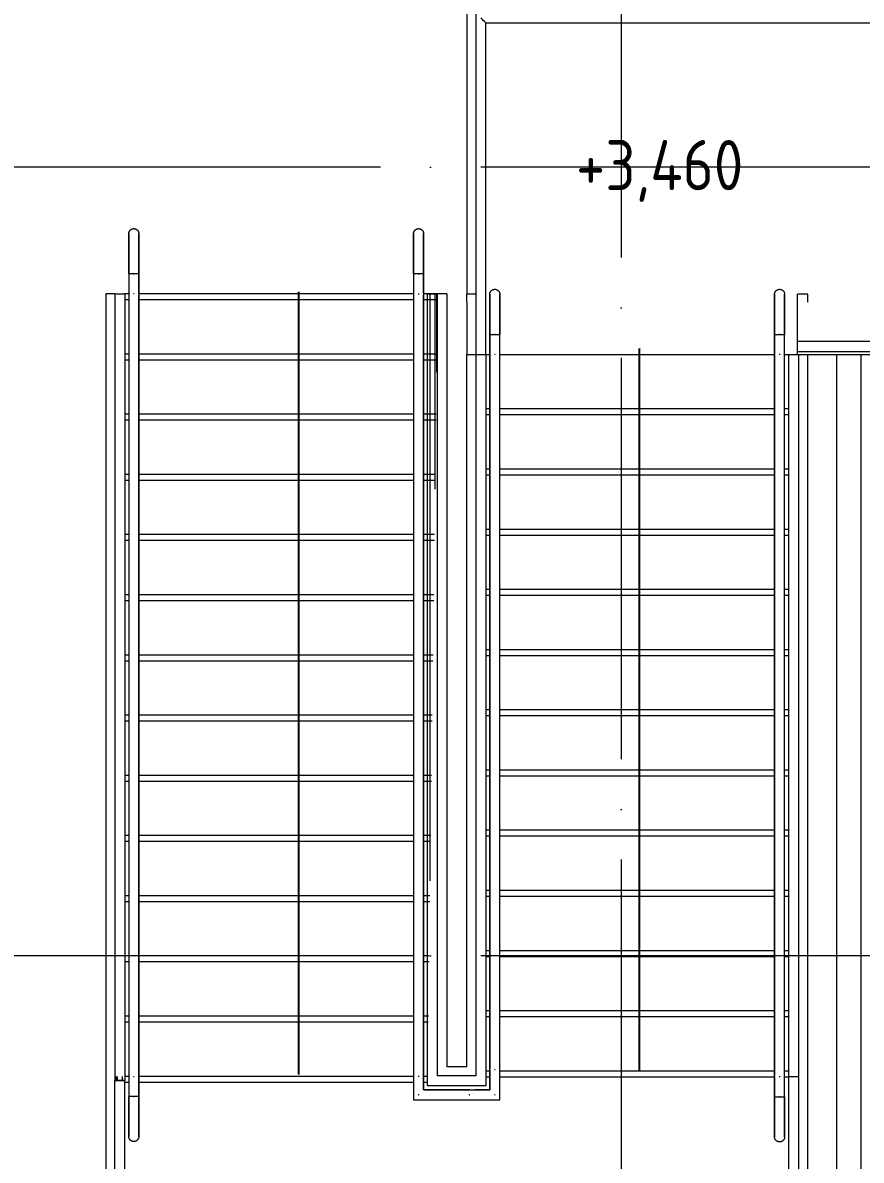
# Model space of a CAD drawing. Header units: millimetres. Extents: x -259793 to 503324, y -44556 to 93494.
# Drawn here: x 434121 to 438302, y 2461 to 8131 of the extents above; entities that cross this region are included whole.
import ezdxf

# ---------------------------------------------------------------- set-up
doc = ezdxf.new("R2010")
doc.units = ezdxf.units.MM
doc.linetypes.add('ADSK_Линия сетки', pattern=[25, 20, -2.5, 0, -2.5])
for name, color, linetype, lineweight in [('RC-Линии_связи-Адресные', 5, 'Continuous', 30), ('Крыша', 7, 'Continuous', 9), ('Лестницы', 252, 'Continuous', 9), ('Ограждение', 252, 'Continuous', 9), ('Оси', 252, 'Continuous', 9), ('Отметки', 7, 'Continuous', 9), ('Перекрытие', 252, 'Continuous', 18)]:
    doc.layers.add(name, color=color, linetype=linetype, lineweight=lineweight)
doc.layers.add('Узлы', color=7, linetype='Continuous')
doc.styles.add('GOST Common_2', font='', dxfattribs={"width": 0.9, "height": 250})
doc.styles.get('GOST Common_2').set_extended_font_data('GOST type B')

# ---------------------------------------------------------------- blocks, each defined once
blk = doc.blocks.new('Кровля Жив')
at = {"layer": 'Крыша', "color": 251, "true_color": 0x636466}
for p, q in [((-36515.2, 23104.9), (-36515.2, 16513.6)), ((-36513.2, 16513.3), (-36513.2, 23104.9)), ((-36392.2, 16276.4), (-36392.2, 23104.9))]:
    blk.add_line(p, q, dxfattribs=at)
at = {"layer": 'Лестницы', "color": 251, "true_color": 0x636466}
for p, q in [((-40113.4, 23407.2), (-40158.4, 23407.2)), ((-40158.4, 23407.2), (-40158.4, 19189.9)), ((-40043.4, 23407.2), (-40063.4, 23407.2)), ((-40043.4, 23377.2), (-40063.4, 23377.2)), ((-38623.4, 23407.2), (-39993.4, 23407.2)), ((-38623.4, 23377.2), (-39993.4, 23377.2)), ((-38508.4, 23407.2), (-38573.4, 23407.2)), ((-38508.4, 23377.2), (-38573.4, 23377.2)), ((-38458.4, 23407.2), (-38508.4, 23407.2)), ((-38508.4, 23407.2), (-38508.4, 23107.2)), ((-38458.4, 23407.2), (-38458.4, 19555.1)), ((-38313.2, 23405.1), (-38358.4, 23405.1)), ((-38358.4, 23365.3), (-38358.4, 23405.1)), ((-36658.4, 23405.1), (-36708.4, 23405.1)), ((-36708.4, 23169.3), (-36708.4, 23405.1)), ((-36658.4, 23365.3), (-36658.4, 23405.1)), ((-40043.4, 23107.2), (-40063.4, 23107.2)), ((-40043.4, 23077.2), (-40063.4, 23077.2)), ((-38623.4, 23107.2), (-39993.4, 23107.2)), ((-38623.4, 23077.2), (-39993.4, 23077.2)), ((-38508.4, 23107.2), (-38573.4, 23107.2)), ((-38508.4, 23077.2), (-38573.4, 23077.2)), ((-38508.4, 23107.2), (-38508.4, 23017.2)), ((-38358.4, 19555.1), (-38358.4, 23104.9)), ((-36708.4, 23105.1), (-36708.4, 23119.3)), ((-36658.4, 19522.5), (-36658.4, 23104.9)), ((-40043.4, 22807.2), (-40063.4, 22807.2)), ((-38623.4, 22807.2), (-39993.4, 22807.2)), ((-38511.1, 22807.2), (-38573.4, 22807.2)), ((-38263.4, 22835.1), (-38243.4, 22835.1)), ((-38263.4, 22805.1), (-38243.4, 22805.1)), ((-38193.4, 22835.1), (-36823.4, 22835.1)), ((-38193.4, 22805.1), (-36823.4, 22805.1)), ((-36773.4, 22835.1), (-36753.4, 22835.1)), ((-36773.4, 22805.1), (-36753.4, 22805.1)), ((-40043.4, 22777.2), (-40063.4, 22777.2)), ((-38623.4, 22777.2), (-39993.4, 22777.2)), ((-38511.5, 22777.2), (-38573.4, 22777.2)), ((-38263.4, 22535.1), (-38243.4, 22535.1)), ((-38193.4, 22535.1), (-36823.4, 22535.1)), ((-36773.4, 22535.1), (-36753.4, 22535.1)), ((-40043.4, 22507.2), (-40063.4, 22507.2)), ((-40043.4, 22477.2), (-40063.4, 22477.2)), ((-38623.4, 22507.2), (-39993.4, 22507.2)), ((-38623.4, 22477.2), (-39993.4, 22477.2)), ((-38514.9, 22507.2), (-38573.4, 22507.2)), ((-38515.3, 22477.2), (-38573.4, 22477.2)), ((-38263.4, 22505.1), (-38243.4, 22505.1)), ((-38193.4, 22505.1), (-36823.4, 22505.1)), ((-36773.4, 22505.1), (-36753.4, 22505.1)), ((-38263.4, 22235.1), (-38243.4, 22235.1)), ((-38193.4, 22235.1), (-36823.4, 22235.1)), ((-36773.4, 22235.1), (-36753.4, 22235.1)), ((-40043.4, 22207.2), (-40063.4, 22207.2)), ((-40043.4, 22177.2), (-40063.4, 22177.2)), ((-38623.4, 22207.2), (-39993.4, 22207.2)), ((-38623.4, 22177.2), (-39993.4, 22177.2)), ((-38518.8, 22207.2), (-38573.4, 22207.2)), ((-38519.2, 22177.2), (-38573.4, 22177.2)), ((-38263.4, 22205.1), (-38243.4, 22205.1)), ((-38193.4, 22205.1), (-36823.4, 22205.1)), ((-36773.4, 22205.1), (-36753.4, 22205.1)), ((-40043.4, 21907.2), (-40063.4, 21907.2)), ((-38623.4, 21907.2), (-39993.4, 21907.2)), ((-38522.4, 21907.2), (-38573.4, 21907.2)), ((-38263.4, 21935.1), (-38243.4, 21935.1)), ((-38263.4, 21905.1), (-38243.4, 21905.1)), ((-38193.4, 21935.1), (-36823.4, 21935.1)), ((-38193.4, 21905.1), (-36823.4, 21905.1)), ((-36773.4, 21935.1), (-36753.4, 21935.1)), ((-36773.4, 21905.1), (-36753.4, 21905.1)), ((-40043.4, 21877.2), (-40063.4, 21877.2)), ((-38623.4, 21877.2), (-39993.4, 21877.2)), ((-38523, 21877.2), (-38573.4, 21877.2)), ((-40043.4, 21607.2), (-40063.4, 21607.2)), ((-38623.4, 21607.2), (-39993.4, 21607.2)), ((-38526.5, 21607.2), (-38573.4, 21607.2)), ((-38263.4, 21635.1), (-38243.4, 21635.1)), ((-38263.4, 21605.1), (-38243.4, 21605.1)), ((-38193.4, 21635.1), (-36823.4, 21635.1)), ((-38193.4, 21605.1), (-36823.4, 21605.1)), ((-36773.4, 21635.1), (-36753.4, 21635.1)), ((-36773.4, 21605.1), (-36753.4, 21605.1)), ((-40043.4, 21577.2), (-40063.4, 21577.2)), ((-38623.4, 21577.2), (-39993.4, 21577.2)), ((-38526.9, 21577.2), (-38573.4, 21577.2)), ((-38263.4, 21335.1), (-38243.4, 21335.1)), ((-38193.4, 21335.1), (-36823.4, 21335.1)), ((-36773.4, 21335.1), (-36753.4, 21335.1)), ((-40043.4, 21307.2), (-40063.4, 21307.2)), ((-40043.4, 21277.2), (-40063.4, 21277.2)), ((-38623.4, 21307.2), (-39993.4, 21307.2)), ((-38623.4, 21277.2), (-39993.4, 21277.2)), ((-38530.3, 21307.2), (-38573.4, 21307.2)), ((-38530.7, 21277.2), (-38573.4, 21277.2)), ((-38263.4, 21305.1), (-38243.4, 21305.1)), ((-38193.4, 21305.1), (-36823.4, 21305.1)), ((-36773.4, 21305.1), (-36753.4, 21305.1)), ((-38263.4, 21035.1), (-38243.4, 21035.1)), ((-38193.4, 21035.1), (-36823.4, 21035.1)), ((-36773.4, 21035.1), (-36753.4, 21035.1)), ((-40043.4, 21007.2), (-40063.4, 21007.2)), ((-40043.4, 20977.2), (-40063.4, 20977.2)), ((-38623.4, 21007.2), (-39993.4, 21007.2)), ((-38623.4, 20977.2), (-39993.4, 20977.2)), ((-38534.2, 21007.2), (-38573.4, 21007.2)), ((-38534.5, 20977.2), (-38573.4, 20977.2)), ((-38263.4, 21005.1), (-38243.4, 21005.1)), ((-38193.4, 21005.1), (-36823.4, 21005.1)), ((-36773.4, 21005.1), (-36753.4, 21005.1)), ((-40043.4, 20707.2), (-40063.4, 20707.2)), ((-38623.4, 20707.2), (-39993.4, 20707.2)), ((-38537.8, 20707.2), (-38573.4, 20707.2)), ((-38263.4, 20735.1), (-38243.4, 20735.1)), ((-38263.4, 20705.1), (-38243.4, 20705.1)), ((-38193.4, 20735.1), (-36823.4, 20735.1)), ((-38193.4, 20705.1), (-36823.4, 20705.1)), ((-36773.4, 20735.1), (-36753.4, 20735.1)), ((-36773.4, 20705.1), (-36753.4, 20705.1)), ((-40043.4, 20677.2), (-40063.4, 20677.2)), ((-38623.4, 20677.2), (-39993.4, 20677.2)), ((-38538.3, 20677.2), (-38573.4, 20677.2)), ((-38263.4, 20435.1), (-38243.4, 20435.1)), ((-38193.4, 20435.1), (-36823.4, 20435.1)), ((-36773.4, 20435.1), (-36753.4, 20435.1)), ((-40043.4, 20407.2), (-40063.4, 20407.2)), ((-40043.4, 20377.2), (-40063.4, 20377.2)), ((-38623.4, 20407.2), (-39993.4, 20407.2)), ((-38623.4, 20377.2), (-39993.4, 20377.2)), ((-38541.7, 20407.2), (-38573.4, 20407.2)), ((-38542, 20377.2), (-38573.4, 20377.2)), ((-38263.4, 20405.1), (-38243.4, 20405.1)), ((-38193.4, 20405.1), (-36823.4, 20405.1)), ((-36773.4, 20405.1), (-36753.4, 20405.1)), ((-38263.4, 20135.1), (-38243.4, 20135.1)), ((-38193.4, 20135.1), (-36823.4, 20135.1)), ((-36773.4, 20135.1), (-36753.4, 20135.1)), ((-40043.4, 20107.2), (-40063.4, 20107.2)), ((-40043.4, 20077.2), (-40063.4, 20077.2)), ((-38623.4, 20107.2), (-39993.4, 20107.2)), ((-38623.4, 20077.2), (-39993.4, 20077.2)), ((-38545.7, 20107.2), (-38573.4, 20107.2)), ((-38546.1, 20077.2), (-38573.4, 20077.2)), ((-38263.4, 20105.1), (-38243.4, 20105.1)), ((-38193.4, 20105.1), (-36823.4, 20105.1)), ((-36773.4, 20105.1), (-36753.4, 20105.1)), ((-40043.4, 19807.2), (-40063.4, 19807.2)), ((-38623.4, 19807.2), (-39993.4, 19807.2)), ((-38549.5, 19807.2), (-38573.4, 19807.2)), ((-38263.4, 19835.1), (-38243.4, 19835.1)), ((-38263.4, 19805.1), (-38243.4, 19805.1)), ((-38193.4, 19835.1), (-36823.4, 19835.1)), ((-38193.4, 19805.1), (-36823.4, 19805.1)), ((-36773.4, 19835.1), (-36753.4, 19835.1)), ((-36773.4, 19805.1), (-36753.4, 19805.1)), ((-40043.4, 19777.2), (-40063.4, 19777.2)), ((-38623.4, 19777.2), (-39993.4, 19777.2)), ((-38549.9, 19777.2), (-38573.4, 19777.2)), ((-40108.4, 19507.2), (-40108.4, 19487.2)), ((-40043.4, 19507.2), (-40063.4, 19507.2)), ((-38623.4, 19507.2), (-39993.4, 19507.2)), ((-38552.4, 19507.2), (-38573.4, 19507.2)), ((-38358.4, 19555.1), (-38458.4, 19555.1)), ((-38263.4, 19535.1), (-38243.4, 19535.1)), ((-38263.4, 19505.1), (-38243.4, 19505.1)), ((-38193.4, 19535.1), (-36823.4, 19535.1)), ((-38193.4, 19505.1), (-36823.4, 19505.1)), ((-36773.4, 19535.1), (-36753.4, 19535.1)), ((-36773.4, 19505.1), (-36753.4, 19505.1)), ((-36658.4, 17915.1), (-36658.4, 19522.5)), ((-40043.4, 19477.2), (-40063.4, 19477.2)), ((-38623.4, 19477.2), (-39993.4, 19477.2)), ((-38553, 19477.2), (-38573.4, 19477.2)), ((-40158.4, 19189.9), (-40158.4, 17915.1))]:
    blk.add_line(p, q, dxfattribs=at)
at = {"layer": 'Ограждение', "color": 251, "true_color": 0x636466}
for p, q in [((-38313.4, 24808.4), (-38313.4, 23105.1)), ((-38263.4, 23105.1), (-38263.4, 24758.4)), ((-38262.9, 24757.9), (-35987.7, 24757.9)), ((-40043.4, 23507.2), (-40043.4, 23406.6)), ((-39993.4, 23507.2), (-40043.4, 23507.2)), ((-40043.4, 23507.2), (-40043.4, 23407.2)), ((-40016.1, 23507.2), (-40020.7, 23507.2)), ((-40020.7, 23507.2), (-40018.4, 23507.2)), ((-40018.4, 23507.2), (-40016.1, 23507.2)), ((-39993.4, 23406.6), (-39993.4, 23507.2)), ((-39993.4, 23507.2), (-39993.4, 23407.2)), ((-38623.4, 23507.2), (-38623.4, 23406.6)), ((-38573.4, 23507.2), (-38623.4, 23507.2)), ((-38623.4, 23507.2), (-38623.4, 23407.2)), ((-38596.1, 23507.2), (-38600.7, 23507.2)), ((-38600.7, 23507.2), (-38598.4, 23507.2)), ((-38598.4, 23507.2), (-38596.1, 23507.2)), ((-38573.4, 23406.6), (-38573.4, 23507.2)), ((-38573.4, 23507.2), (-38573.4, 23407.2)), ((-40113.4, 23407.2), (-40063.4, 23407.2)), ((-40113.4, 23407.2), (-40113.4, 19507.2)), ((-40063.4, 23407.2), (-40063.4, 19507.2)), ((-40043.4, 23407.2), (-40043.4, 19507.2)), ((-40043.4, 23401.1), (-40043.4, 19501.1)), ((-39993.4, 23407.2), (-39993.4, 19507.2)), ((-39993.4, 19501.1), (-39993.4, 23401.1)), ((-38623.4, 23407.2), (-38623.4, 19507.2)), ((-38623.4, 23401.1), (-38623.4, 19501.1)), ((-38573.4, 23407.2), (-38573.4, 19507.2)), ((-38573.4, 19501.1), (-38573.4, 23401.1)), ((-38553.4, 23407.2), (-38503.4, 23407.2)), ((-38553.4, 19507.2), (-38553.4, 23407.2)), ((-38540.9, 23407.2), (-38515.9, 23407.2)), ((-38540.9, 20481.4), (-38540.9, 23407.2)), ((-38515.9, 22433.1), (-38515.9, 23407.2)), ((-38503.4, 19510.1), (-38503.4, 23407.2)), ((-38243.4, 23205.1), (-38243.4, 23111.3)), ((-38243.4, 23205.1), (-38193.4, 23205.1)), ((-38243.4, 23105.1), (-38243.4, 23205.1)), ((-38216.1, 23205.1), (-38220.7, 23205.1)), ((-38220.7, 23205.1), (-38218.4, 23205.1)), ((-38218.4, 23205.1), (-38216.1, 23205.1)), ((-38193.4, 23111.3), (-38193.4, 23205.1)), ((-38193.4, 23105.1), (-38193.4, 23205.1)), ((-36823.4, 23204.9), (-36823.4, 23111)), ((-36823.4, 23204.9), (-36773.4, 23204.9)), ((-36823.4, 23104.9), (-36823.4, 23204.9)), ((-36796.1, 23204.9), (-36800.7, 23204.9)), ((-36800.7, 23204.9), (-36798.4, 23204.9)), ((-36798.4, 23204.9), (-36796.1, 23204.9)), ((-36773.4, 23111), (-36773.4, 23204.9)), ((-36773.4, 23104.9), (-36773.4, 23204.9)), ((-35995.6, 23169.3), (-36708.4, 23169.3)), ((-38313.4, 23105.1), (-38263.4, 23105.1)), ((-38313.4, 23105.1), (-38313.4, 19510.1)), ((-38263.4, 23105.1), (-38263.4, 19460.1)), ((-38243.4, 23111.3), (-38243.4, 19546.7)), ((-38243.4, 19540.5), (-38243.4, 23105.1)), ((-38193.4, 19546.7), (-38193.4, 23111.3)), ((-38193.4, 19540.5), (-38193.4, 23105.1)), ((-36823.4, 23111), (-36823.4, 19511.3)), ((-36823.4, 19505.1), (-36823.4, 23104.9)), ((-36773.4, 19511.3), (-36773.4, 23111)), ((-36773.4, 19505.1), (-36773.4, 23104.9)), ((-36753.4, 23104.9), (-36703.4, 23104.9)), ((-36753.4, 23104.9), (-36753.4, 19505.1)), ((-36708.4, 23119.3), (-36045.5, 23119.3)), ((-36703.4, 23104.9), (-36703.4, 19505.1)), ((-40113.4, 19507.2), (-40113.4, 19487.2)), ((-40100.9, 19507.2), (-40100.9, 19487.2)), ((-40075.9, 19507.2), (-40075.9, 19487.2)), ((-40063.4, 19507.2), (-40063.4, 19487.2)), ((-40043.4, 19507.2), (-40043.4, 19407.2)), ((-39993.4, 19507.2), (-39993.4, 19407.2)), ((-38623.4, 19507.2), (-38623.4, 19390.1)), ((-38573.4, 19507.2), (-38573.4, 19440.1)), ((-38553.4, 19460.1), (-38553.4, 19507.2)), ((-38313.4, 19510.1), (-38503.4, 19510.1)), ((-38243.4, 19541.1), (-38243.4, 19440.1)), ((-38243.4, 19440.1), (-38243.4, 19540.5)), ((-38193.4, 19390.1), (-38193.4, 19541.1)), ((-38193.4, 19390.1), (-38193.4, 19540.5)), ((-36823.4, 19505.7), (-36823.4, 19405.1)), ((-36823.4, 19405.1), (-36823.4, 19505.1)), ((-36773.4, 19405.1), (-36773.4, 19505.7)), ((-36773.4, 19405.1), (-36773.4, 19505.1)), ((-36753.4, 19505.1), (-36753.4, 18010.1)), ((-36703.4, 19505.1), (-36753.4, 19505.1)), ((-36703.4, 19505.1), (-36703.4, 17960.1)), ((-40113.4, 19487.2), (-40063.4, 19487.2)), ((-40113.4, 17960.1), (-40113.4, 19487.2)), ((-40063.4, 19487.2), (-40113.4, 19487.2)), ((-40063.4, 18010.1), (-40063.4, 19487.2)), ((-40043.4, 19501.1), (-40043.4, 19407.2)), ((-39993.4, 19407.2), (-39993.4, 19501.1)), ((-38623.4, 19501.1), (-38623.4, 19390.1)), ((-38573.4, 19440.1), (-38573.4, 19501.1)), ((-38263.4, 19460.1), (-38553.4, 19460.1)), ((-39993.4, 19407.2), (-40043.4, 19407.2)), ((-40020.7, 19407.2), (-40016.1, 19407.2)), ((-40018.4, 19407.2), (-40020.7, 19407.2)), ((-40016.1, 19407.2), (-40018.4, 19407.2)), ((-38623.4, 19390.1), (-38343.8, 19390.1)), ((-38623.4, 19390.1), (-38343.8, 19390.1)), ((-38343.8, 19440.1), (-38573.4, 19440.1)), ((-38573.4, 19440.1), (-38343.8, 19440.1)), ((-38343.8, 19440.1), (-38243.4, 19440.1)), ((-38343.8, 19390.1), (-38193.4, 19390.1)), ((-38243.4, 19440.1), (-38318.8, 19440.1)), ((-38318.8, 19390.1), (-38193.4, 19390.1)), ((-36823.4, 19405.1), (-36773.4, 19405.1)), ((-36800.7, 19405.1), (-36796.1, 19405.1)), ((-36798.4, 19405.1), (-36800.7, 19405.1)), ((-36796.1, 19405.1), (-36798.4, 19405.1))]:
    blk.add_line(p, q, dxfattribs=at)
at = {"layer": 'Ограждение', "color": 251, "true_color": 0x636466, "flags": 128}
for points in [[(-38262.9, 24757.9), (-38263.9, 24758.7), (-38266.5, 24761.2), (-38270.6, 24765.2), (-38275.8, 24770.4), (-38281.9, 24776.4), (-38288.4, 24782.9)], [(-40043.4, 23707.2), (-40043.4, 23708.2), (-40043.3, 23709.2), (-40043.2, 23710.2), (-40043.1, 23711.2), (-40042.9, 23712.2), (-40042.7, 23713.2), (-40042.4, 23714.1), (-40042.1, 23715.1), (-40041.8, 23716), (-40041.4, 23717), (-40041, 23717.9), (-40040.6, 23718.8), (-40040.1, 23719.6), (-40039.6, 23720.5), (-40039, 23721.3), (-40038.4, 23722.1), (-40037.8, 23722.9), (-40037.2, 23723.7), (-40036.5, 23724.4), (-40035.8, 23725.2), (-40035.1, 23725.8), (-40034.3, 23726.5), (-40033.5, 23727.1), (-40032.7, 23727.7), (-40031.9, 23728.3), (-40031, 23728.8), (-40030.2, 23729.3), (-40029.3, 23729.7), (-40028.4, 23730.1), (-40027.5, 23730.5), (-40026.5, 23730.9), (-40025.6, 23731.2), (-40024.6, 23731.4), (-40023.6, 23731.7), (-40022.6, 23731.9), (-40021.7, 23732), (-40020.7, 23732.1), (-40019.7, 23732.2), (-40018.7, 23732.2), (-40018.4, 23732.2)], [(-40043.4, 23507.2), (-40043.4, 23515.2), (-40043.4, 23523.2), (-40043.4, 23531.2), (-40043.4, 23539.1), (-40043.4, 23547), (-40043.4, 23554.8), (-40043.4, 23562.5), (-40043.4, 23570.1), (-40043.4, 23577.7), (-40043.4, 23585.1), (-40043.4, 23592.4), (-40043.4, 23599.6), (-40043.4, 23606.6), (-40043.4, 23613.5), (-40043.4, 23620.1), (-40043.4, 23626.7), (-40043.4, 23633), (-40043.4, 23639.1), (-40043.4, 23645), (-40043.4, 23650.7), (-40043.4, 23656.1), (-40043.4, 23661.4), (-40043.4, 23666.3), (-40043.4, 23671.1), (-40043.4, 23675.5), (-40043.4, 23679.7), (-40043.4, 23683.6), (-40043.4, 23687.2), (-40043.4, 23690.6), (-40043.4, 23693.6), (-40043.4, 23696.4), (-40043.4, 23698.8), (-40043.4, 23701), (-40043.4, 23702.8), (-40043.4, 23704.3), (-40043.4, 23705.5), (-40043.4, 23706.4), (-40043.4, 23707), (-40043.4, 23707.2), (-40043.4, 23707.2)], [(-40043.4, 23707.2), (-40043.4, 23707.1), (-40043.4, 23706.6), (-40043.4, 23705.8), (-40043.4, 23704.7), (-40043.4, 23703.2), (-40043.4, 23701.5), (-40043.4, 23699.4), (-40043.4, 23697.1), (-40043.4, 23694.4), (-40043.4, 23691.4), (-40043.4, 23688.2), (-40043.4, 23684.6), (-40043.4, 23680.8), (-40043.4, 23676.7), (-40043.4, 23672.3), (-40043.4, 23667.6), (-40043.4, 23662.7), (-40043.4, 23657.6), (-40043.4, 23652.2), (-40043.4, 23646.6), (-40043.4, 23640.7), (-40043.4, 23634.6), (-40043.4, 23628.4), (-40043.4, 23621.9), (-40043.4, 23615.3), (-40043.4, 23608.5), (-40043.4, 23601.5), (-40043.4, 23594.4), (-40043.4, 23587.1), (-40043.4, 23579.7), (-40043.4, 23572.2), (-40043.4, 23564.6), (-40043.4, 23556.9), (-40043.4, 23549.1), (-40043.4, 23541.2), (-40043.4, 23533.3), (-40043.4, 23525.4), (-40043.4, 23517.4), (-40043.4, 23509.4), (-40043.4, 23507.2)], [(-40018.4, 23732.2), (-40017.4, 23732.2), (-40016.4, 23732.1), (-40015.4, 23732), (-40014.4, 23731.9), (-40013.4, 23731.7), (-40012.5, 23731.5), (-40011.5, 23731.2), (-40010.5, 23730.9), (-40009.6, 23730.6), (-40008.7, 23730.2), (-40007.7, 23729.8), (-40006.8, 23729.4), (-40006, 23728.9), (-40005.1, 23728.4), (-40004.3, 23727.9), (-40003.5, 23727.3), (-40002.7, 23726.7), (-40001.9, 23726), (-40001.2, 23725.3), (-40000.5, 23724.6), (-39999.8, 23723.9), (-39999.1, 23723.1), (-39998.5, 23722.4), (-39997.9, 23721.6), (-39997.4, 23720.7), (-39996.8, 23719.9), (-39996.3, 23719), (-39995.9, 23718.1), (-39995.5, 23717.2), (-39995.1, 23716.3), (-39994.7, 23715.3), (-39994.4, 23714.4), (-39994.2, 23713.4), (-39993.9, 23712.4), (-39993.8, 23711.5), (-39993.6, 23710.5), (-39993.5, 23709.5), (-39993.4, 23708.5), (-39993.4, 23707.5), (-39993.4, 23707.2)], [(-39993.4, 23507.2), (-39993.4, 23515.2), (-39993.4, 23523.2), (-39993.4, 23531.2), (-39993.4, 23539.1), (-39993.4, 23547), (-39993.4, 23554.8), (-39993.4, 23562.5), (-39993.4, 23570.1), (-39993.4, 23577.7), (-39993.4, 23585.1), (-39993.4, 23592.4), (-39993.4, 23599.6), (-39993.4, 23606.6), (-39993.4, 23613.5), (-39993.4, 23620.1), (-39993.4, 23626.7), (-39993.4, 23633), (-39993.4, 23639.1), (-39993.4, 23645), (-39993.4, 23650.7), (-39993.4, 23656.1), (-39993.4, 23661.4), (-39993.4, 23666.3), (-39993.4, 23671.1), (-39993.4, 23675.5), (-39993.4, 23679.7), (-39993.4, 23683.6), (-39993.4, 23687.2), (-39993.4, 23690.6), (-39993.4, 23693.6), (-39993.4, 23696.4), (-39993.4, 23698.8), (-39993.4, 23701), (-39993.4, 23702.8), (-39993.4, 23704.3), (-39993.4, 23705.5), (-39993.4, 23706.4), (-39993.4, 23707), (-39993.4, 23707.2), (-39993.4, 23707.2)], [(-39993.4, 23707.2), (-39993.4, 23707.1), (-39993.4, 23706.6), (-39993.4, 23705.8), (-39993.4, 23704.7), (-39993.4, 23703.2), (-39993.4, 23701.5), (-39993.4, 23699.4), (-39993.4, 23697.1), (-39993.4, 23694.4), (-39993.4, 23691.4), (-39993.4, 23688.2), (-39993.4, 23684.6), (-39993.4, 23680.8), (-39993.4, 23676.7), (-39993.4, 23672.3), (-39993.4, 23667.6), (-39993.4, 23662.7), (-39993.4, 23657.6), (-39993.4, 23652.2), (-39993.4, 23646.6), (-39993.4, 23640.7), (-39993.4, 23634.6), (-39993.4, 23628.4), (-39993.4, 23621.9), (-39993.4, 23615.3), (-39993.4, 23608.5), (-39993.4, 23601.5), (-39993.4, 23594.4), (-39993.4, 23587.1), (-39993.4, 23579.7), (-39993.4, 23572.2), (-39993.4, 23564.6), (-39993.4, 23556.9), (-39993.4, 23549.1), (-39993.4, 23541.2), (-39993.4, 23533.3), (-39993.4, 23525.4), (-39993.4, 23517.4), (-39993.4, 23509.4), (-39993.4, 23507.2)], [(-38623.4, 23707.2), (-38623.4, 23708.2), (-38623.3, 23709.2), (-38623.2, 23710.2), (-38623.1, 23711.2), (-38622.9, 23712.2), (-38622.7, 23713.2), (-38622.4, 23714.1), (-38622.1, 23715.1), (-38621.8, 23716), (-38621.4, 23717), (-38621, 23717.9), (-38620.6, 23718.8), (-38620.1, 23719.6), (-38619.6, 23720.5), (-38619, 23721.3), (-38618.4, 23722.1), (-38617.8, 23722.9), (-38617.2, 23723.7), (-38616.5, 23724.4), (-38615.8, 23725.2), (-38615.1, 23725.8), (-38614.3, 23726.5), (-38613.5, 23727.1), (-38612.7, 23727.7), (-38611.9, 23728.3), (-38611, 23728.8), (-38610.2, 23729.3), (-38609.3, 23729.7), (-38608.4, 23730.1), (-38607.5, 23730.5), (-38606.5, 23730.9), (-38605.6, 23731.2), (-38604.6, 23731.4), (-38603.6, 23731.7), (-38602.6, 23731.9), (-38601.7, 23732), (-38600.7, 23732.1), (-38599.7, 23732.2), (-38598.7, 23732.2), (-38598.4, 23732.2)], [(-38623.4, 23507.2), (-38623.4, 23515.2), (-38623.4, 23523.2), (-38623.4, 23531.2), (-38623.4, 23539.1), (-38623.4, 23547), (-38623.4, 23554.8), (-38623.4, 23562.5), (-38623.4, 23570.1), (-38623.4, 23577.7), (-38623.4, 23585.1), (-38623.4, 23592.4), (-38623.4, 23599.6), (-38623.4, 23606.6), (-38623.4, 23613.5), (-38623.4, 23620.1), (-38623.4, 23626.7), (-38623.4, 23633), (-38623.4, 23639.1), (-38623.4, 23645), (-38623.4, 23650.7), (-38623.4, 23656.1), (-38623.4, 23661.4), (-38623.4, 23666.3), (-38623.4, 23671.1), (-38623.4, 23675.5), (-38623.4, 23679.7), (-38623.4, 23683.6), (-38623.4, 23687.2), (-38623.4, 23690.6), (-38623.4, 23693.6), (-38623.4, 23696.4), (-38623.4, 23698.8), (-38623.4, 23701), (-38623.4, 23702.8), (-38623.4, 23704.3), (-38623.4, 23705.5), (-38623.4, 23706.4), (-38623.4, 23707), (-38623.4, 23707.2), (-38623.4, 23707.2)], [(-38623.4, 23707.2), (-38623.4, 23707.1), (-38623.4, 23706.6), (-38623.4, 23705.8), (-38623.4, 23704.7), (-38623.4, 23703.2), (-38623.4, 23701.5), (-38623.4, 23699.4), (-38623.4, 23697.1), (-38623.4, 23694.4), (-38623.4, 23691.4), (-38623.4, 23688.2), (-38623.4, 23684.6), (-38623.4, 23680.8), (-38623.4, 23676.7), (-38623.4, 23672.3), (-38623.4, 23667.6), (-38623.4, 23662.7), (-38623.4, 23657.6), (-38623.4, 23652.2), (-38623.4, 23646.6), (-38623.4, 23640.7), (-38623.4, 23634.6), (-38623.4, 23628.4), (-38623.4, 23621.9), (-38623.4, 23615.3), (-38623.4, 23608.5), (-38623.4, 23601.5), (-38623.4, 23594.4), (-38623.4, 23587.1), (-38623.4, 23579.7), (-38623.4, 23572.2), (-38623.4, 23564.6), (-38623.4, 23556.9), (-38623.4, 23549.1), (-38623.4, 23541.2), (-38623.4, 23533.3), (-38623.4, 23525.4), (-38623.4, 23517.4), (-38623.4, 23509.4), (-38623.4, 23507.2)], [(-38598.4, 23732.2), (-38597.4, 23732.2), (-38596.4, 23732.1), (-38595.4, 23732), (-38594.4, 23731.9), (-38593.4, 23731.7), (-38592.5, 23731.5), (-38591.5, 23731.2), (-38590.5, 23730.9), (-38589.6, 23730.6), (-38588.7, 23730.2), (-38587.7, 23729.8), (-38586.8, 23729.4), (-38586, 23728.9), (-38585.1, 23728.4), (-38584.3, 23727.9), (-38583.5, 23727.3), (-38582.7, 23726.7), (-38581.9, 23726), (-38581.2, 23725.3), (-38580.5, 23724.6), (-38579.8, 23723.9), (-38579.1, 23723.1), (-38578.5, 23722.4), (-38577.9, 23721.6), (-38577.4, 23720.7), (-38576.8, 23719.9), (-38576.3, 23719), (-38575.9, 23718.1), (-38575.5, 23717.2), (-38575.1, 23716.3), (-38574.7, 23715.3), (-38574.4, 23714.4), (-38574.2, 23713.4), (-38573.9, 23712.4), (-38573.8, 23711.5), (-38573.6, 23710.5), (-38573.5, 23709.5), (-38573.4, 23708.5), (-38573.4, 23707.5), (-38573.4, 23707.2)], [(-38573.4, 23507.2), (-38573.4, 23515.2), (-38573.4, 23523.2), (-38573.4, 23531.2), (-38573.4, 23539.1), (-38573.4, 23547), (-38573.4, 23554.8), (-38573.4, 23562.5), (-38573.4, 23570.1), (-38573.4, 23577.7), (-38573.4, 23585.1), (-38573.4, 23592.4), (-38573.4, 23599.6), (-38573.4, 23606.6), (-38573.4, 23613.5), (-38573.4, 23620.1), (-38573.4, 23626.7), (-38573.4, 23633), (-38573.4, 23639.1), (-38573.4, 23645), (-38573.4, 23650.7), (-38573.4, 23656.1), (-38573.4, 23661.4), (-38573.4, 23666.3), (-38573.4, 23671.1), (-38573.4, 23675.5), (-38573.4, 23679.7), (-38573.4, 23683.6), (-38573.4, 23687.2), (-38573.4, 23690.6), (-38573.4, 23693.6), (-38573.4, 23696.4), (-38573.4, 23698.8), (-38573.4, 23701), (-38573.4, 23702.8), (-38573.4, 23704.3), (-38573.4, 23705.5), (-38573.4, 23706.4), (-38573.4, 23707), (-38573.4, 23707.2), (-38573.4, 23707.2)], [(-38573.4, 23707.2), (-38573.4, 23707.1), (-38573.4, 23706.6), (-38573.4, 23705.8), (-38573.4, 23704.7), (-38573.4, 23703.2), (-38573.4, 23701.5), (-38573.4, 23699.4), (-38573.4, 23697.1), (-38573.4, 23694.4), (-38573.4, 23691.4), (-38573.4, 23688.2), (-38573.4, 23684.6), (-38573.4, 23680.8), (-38573.4, 23676.7), (-38573.4, 23672.3), (-38573.4, 23667.6), (-38573.4, 23662.7), (-38573.4, 23657.6), (-38573.4, 23652.2), (-38573.4, 23646.6), (-38573.4, 23640.7), (-38573.4, 23634.6), (-38573.4, 23628.4), (-38573.4, 23621.9), (-38573.4, 23615.3), (-38573.4, 23608.5), (-38573.4, 23601.5), (-38573.4, 23594.4), (-38573.4, 23587.1), (-38573.4, 23579.7), (-38573.4, 23572.2), (-38573.4, 23564.6), (-38573.4, 23556.9), (-38573.4, 23549.1), (-38573.4, 23541.2), (-38573.4, 23533.3), (-38573.4, 23525.4), (-38573.4, 23517.4), (-38573.4, 23509.4), (-38573.4, 23507.2)], [(-38243.4, 23405.1), (-38243.4, 23406.1), (-38243.3, 23407.1), (-38243.2, 23408.1), (-38243.1, 23409.1), (-38242.9, 23410.1), (-38242.7, 23411.1), (-38242.4, 23412), (-38242.1, 23413), (-38241.8, 23413.9), (-38241.4, 23414.9), (-38241, 23415.8), (-38240.6, 23416.7), (-38240.1, 23417.6), (-38239.6, 23418.4), (-38239, 23419.2), (-38238.5, 23420.1), (-38237.8, 23420.9), (-38237.2, 23421.6), (-38236.5, 23422.4), (-38235.8, 23423.1), (-38235.1, 23423.7), (-38234.3, 23424.4), (-38233.5, 23425), (-38232.7, 23425.6), (-38231.9, 23426.2), (-38231.1, 23426.7), (-38230.2, 23427.2), (-38229.3, 23427.6), (-38228.4, 23428.1), (-38227.5, 23428.4), (-38226.5, 23428.8), (-38225.6, 23429.1), (-38224.6, 23429.3), (-38223.6, 23429.6), (-38222.6, 23429.8), (-38221.7, 23429.9), (-38220.7, 23430), (-38219.7, 23430.1), (-38218.7, 23430.1), (-38218.4, 23430.1)], [(-38218.4, 23430.1), (-38217.4, 23430.1), (-38216.4, 23430.1), (-38215.4, 23430), (-38214.4, 23429.8), (-38213.4, 23429.6), (-38212.5, 23429.4), (-38211.5, 23429.2), (-38210.5, 23428.9), (-38209.6, 23428.5), (-38208.7, 23428.2), (-38207.7, 23427.7), (-38206.9, 23427.3), (-38206, 23426.8), (-38205.1, 23426.3), (-38204.3, 23425.8), (-38203.5, 23425.2), (-38202.7, 23424.6), (-38201.9, 23423.9), (-38201.2, 23423.3), (-38200.5, 23422.5), (-38199.8, 23421.8), (-38199.1, 23421.1), (-38198.5, 23420.3), (-38197.9, 23419.5), (-38197.4, 23418.6), (-38196.8, 23417.8), (-38196.3, 23416.9), (-38195.9, 23416), (-38195.5, 23415.1), (-38195.1, 23414.2), (-38194.8, 23413.3), (-38194.4, 23412.3), (-38194.2, 23411.3), (-38194, 23410.4), (-38193.8, 23409.4), (-38193.6, 23408.4), (-38193.5, 23407.4), (-38193.4, 23406.4), (-38193.4, 23405.4), (-38193.4, 23405.1)], [(-36823.4, 23404.9), (-36823.4, 23405.9), (-36823.3, 23406.9), (-36823.2, 23407.9), (-36823.1, 23408.8), (-36822.9, 23409.8), (-36822.7, 23410.8), (-36822.4, 23411.8), (-36822.1, 23412.7), (-36821.8, 23413.7), (-36821.4, 23414.6), (-36821, 23415.5), (-36820.6, 23416.4), (-36820.1, 23417.3), (-36819.6, 23418.1), (-36819, 23419), (-36818.5, 23419.8), (-36817.8, 23420.6), (-36817.2, 23421.3), (-36816.5, 23422.1), (-36815.8, 23422.8), (-36815.1, 23423.5), (-36814.3, 23424.1), (-36813.5, 23424.8), (-36812.7, 23425.3), (-36811.9, 23425.9), (-36811.1, 23426.4), (-36810.2, 23426.9), (-36809.3, 23427.4), (-36808.4, 23427.8), (-36807.5, 23428.2), (-36806.5, 23428.5), (-36805.6, 23428.8), (-36804.6, 23429.1), (-36803.6, 23429.3), (-36802.6, 23429.5), (-36801.7, 23429.6), (-36800.7, 23429.8), (-36799.7, 23429.8), (-36798.7, 23429.9), (-36798.4, 23429.9)], [(-36798.4, 23429.9), (-36797.4, 23429.8), (-36796.4, 23429.8), (-36795.4, 23429.7), (-36794.4, 23429.5), (-36793.4, 23429.4), (-36792.5, 23429.1), (-36791.5, 23428.9), (-36790.5, 23428.6), (-36789.6, 23428.3), (-36788.7, 23427.9), (-36787.7, 23427.5), (-36786.9, 23427), (-36786, 23426.6), (-36785.1, 23426), (-36784.3, 23425.5), (-36783.5, 23424.9), (-36782.7, 23424.3), (-36781.9, 23423.7), (-36781.2, 23423), (-36780.5, 23422.3), (-36779.8, 23421.5), (-36779.1, 23420.8), (-36778.5, 23420), (-36777.9, 23419.2), (-36777.4, 23418.4), (-36776.8, 23417.5), (-36776.3, 23416.6), (-36775.9, 23415.8), (-36775.5, 23414.8), (-36775.1, 23413.9), (-36774.8, 23413), (-36774.4, 23412), (-36774.2, 23411.1), (-36774, 23410.1), (-36773.8, 23409.1), (-36773.6, 23408.1), (-36773.5, 23407.1), (-36773.4, 23406.1), (-36773.4, 23405.1), (-36773.4, 23404.9)], [(-38243.4, 23205.1), (-38243.4, 23213.1), (-38243.4, 23221.1), (-38243.4, 23229.1), (-38243.4, 23237), (-38243.4, 23244.9), (-38243.4, 23252.7), (-38243.4, 23260.4), (-38243.4, 23268), (-38243.4, 23275.6), (-38243.4, 23283), (-38243.4, 23290.3), (-38243.4, 23297.5), (-38243.4, 23304.5), (-38243.4, 23311.4), (-38243.4, 23318.1), (-38243.4, 23324.6), (-38243.4, 23330.9), (-38243.4, 23337), (-38243.4, 23342.9), (-38243.4, 23348.6), (-38243.4, 23354.1), (-38243.4, 23359.3), (-38243.4, 23364.3), (-38243.4, 23369), (-38243.4, 23373.4), (-38243.4, 23377.6), (-38243.4, 23381.5), (-38243.4, 23385.2), (-38243.4, 23388.5), (-38243.4, 23391.5), (-38243.4, 23394.3), (-38243.4, 23396.7), (-38243.4, 23398.9), (-38243.4, 23400.7), (-38243.4, 23402.2), (-38243.4, 23403.4), (-38243.4, 23404.3), (-38243.4, 23404.9), (-38243.4, 23405.1), (-38243.4, 23405.1)], [(-38243.4, 23405.1), (-38243.4, 23405), (-38243.4, 23404.5), (-38243.4, 23403.7), (-38243.4, 23402.6), (-38243.4, 23401.1), (-38243.4, 23399.4), (-38243.4, 23397.3), (-38243.4, 23395), (-38243.4, 23392.3), (-38243.4, 23389.3), (-38243.4, 23386.1), (-38243.4, 23382.5), (-38243.4, 23378.7), (-38243.4, 23374.6), (-38243.4, 23370.2), (-38243.4, 23365.5), (-38243.4, 23360.6), (-38243.4, 23355.5), (-38243.4, 23350.1), (-38243.4, 23344.5), (-38243.4, 23338.6), (-38243.4, 23332.6), (-38243.4, 23326.3), (-38243.4, 23319.8), (-38243.4, 23313.2), (-38243.4, 23306.4), (-38243.4, 23299.4), (-38243.4, 23292.3), (-38243.4, 23285), (-38243.4, 23277.6), (-38243.4, 23270.1), (-38243.4, 23262.5), (-38243.4, 23254.8), (-38243.4, 23247), (-38243.4, 23239.1), (-38243.4, 23231.2), (-38243.4, 23223.3), (-38243.4, 23215.3), (-38243.4, 23207.3), (-38243.4, 23205.1)], [(-38193.4, 23205.1), (-38193.4, 23213.1), (-38193.4, 23221.1), (-38193.4, 23229.1), (-38193.4, 23237), (-38193.4, 23244.9), (-38193.4, 23252.7), (-38193.4, 23260.4), (-38193.4, 23268), (-38193.4, 23275.6), (-38193.4, 23283), (-38193.4, 23290.3), (-38193.4, 23297.5), (-38193.4, 23304.5), (-38193.4, 23311.4), (-38193.4, 23318.1), (-38193.4, 23324.6), (-38193.4, 23330.9), (-38193.4, 23337), (-38193.4, 23342.9), (-38193.4, 23348.6), (-38193.4, 23354.1), (-38193.4, 23359.3), (-38193.4, 23364.3), (-38193.4, 23369), (-38193.4, 23373.4), (-38193.4, 23377.6), (-38193.4, 23381.5), (-38193.4, 23385.2), (-38193.4, 23388.5), (-38193.4, 23391.5), (-38193.4, 23394.3), (-38193.4, 23396.7), (-38193.4, 23398.9), (-38193.4, 23400.7), (-38193.4, 23402.2), (-38193.4, 23403.4), (-38193.4, 23404.3), (-38193.4, 23404.9), (-38193.4, 23405.1), (-38193.4, 23405.1)], [(-38193.4, 23405.1), (-38193.4, 23405), (-38193.4, 23404.5), (-38193.4, 23403.7), (-38193.4, 23402.6), (-38193.4, 23401.1), (-38193.4, 23399.4), (-38193.4, 23397.3), (-38193.4, 23395), (-38193.4, 23392.3), (-38193.4, 23389.3), (-38193.4, 23386.1), (-38193.4, 23382.5), (-38193.4, 23378.7), (-38193.4, 23374.6), (-38193.4, 23370.2), (-38193.4, 23365.5), (-38193.4, 23360.6), (-38193.4, 23355.5), (-38193.4, 23350.1), (-38193.4, 23344.5), (-38193.4, 23338.6), (-38193.4, 23332.6), (-38193.4, 23326.3), (-38193.4, 23319.8), (-38193.4, 23313.2), (-38193.4, 23306.4), (-38193.4, 23299.4), (-38193.4, 23292.3), (-38193.4, 23285), (-38193.4, 23277.6), (-38193.4, 23270.1), (-38193.4, 23262.5), (-38193.4, 23254.8), (-38193.4, 23247), (-38193.4, 23239.1), (-38193.4, 23231.2), (-38193.4, 23223.3), (-38193.4, 23215.3), (-38193.4, 23207.3), (-38193.4, 23205.1)], [(-36823.4, 23204.9), (-36823.4, 23212.9), (-36823.4, 23220.8), (-36823.4, 23228.8), (-36823.4, 23236.7), (-36823.4, 23244.6), (-36823.4, 23252.4), (-36823.4, 23260.1), (-36823.4, 23267.8), (-36823.4, 23275.3), (-36823.4, 23282.7), (-36823.4, 23290), (-36823.4, 23297.2), (-36823.4, 23304.2), (-36823.4, 23311.1), (-36823.4, 23317.8), (-36823.4, 23324.3), (-36823.4, 23330.6), (-36823.4, 23336.7), (-36823.4, 23342.6), (-36823.4, 23348.3), (-36823.4, 23353.8), (-36823.4, 23359), (-36823.4, 23364), (-36823.4, 23368.7), (-36823.4, 23373.2), (-36823.4, 23377.3), (-36823.4, 23381.3), (-36823.4, 23384.9), (-36823.4, 23388.2), (-36823.4, 23391.3), (-36823.4, 23394), (-36823.4, 23396.5), (-36823.4, 23398.6), (-36823.4, 23400.4), (-36823.4, 23402), (-36823.4, 23403.2), (-36823.4, 23404), (-36823.4, 23404.6), (-36823.4, 23404.8), (-36823.4, 23404.9)], [(-36823.4, 23404.9), (-36823.4, 23404.7), (-36823.4, 23404.2), (-36823.4, 23403.4), (-36823.4, 23402.3), (-36823.4, 23400.9), (-36823.4, 23399.1), (-36823.4, 23397.1), (-36823.4, 23394.7), (-36823.4, 23392), (-36823.4, 23389.1), (-36823.4, 23385.8), (-36823.4, 23382.3), (-36823.4, 23378.4), (-36823.4, 23374.3), (-36823.4, 23369.9), (-36823.4, 23365.3), (-36823.4, 23360.4), (-36823.4, 23355.2), (-36823.4, 23349.8), (-36823.4, 23344.2), (-36823.4, 23338.4), (-36823.4, 23332.3), (-36823.4, 23326), (-36823.4, 23319.6), (-36823.4, 23312.9), (-36823.4, 23306.1), (-36823.4, 23299.1), (-36823.4, 23292), (-36823.4, 23284.7), (-36823.4, 23277.3), (-36823.4, 23269.8), (-36823.4, 23262.2), (-36823.4, 23254.5), (-36823.4, 23246.7), (-36823.4, 23238.9), (-36823.4, 23230.9), (-36823.4, 23223), (-36823.4, 23215), (-36823.4, 23207), (-36823.4, 23204.9)], [(-36773.4, 23204.9), (-36773.4, 23212.9), (-36773.4, 23220.8), (-36773.4, 23228.8), (-36773.4, 23236.7), (-36773.4, 23244.6), (-36773.4, 23252.4), (-36773.4, 23260.1), (-36773.4, 23267.8), (-36773.4, 23275.3), (-36773.4, 23282.7), (-36773.4, 23290), (-36773.4, 23297.2), (-36773.4, 23304.2), (-36773.4, 23311.1), (-36773.4, 23317.8), (-36773.4, 23324.3), (-36773.4, 23330.6), (-36773.4, 23336.7), (-36773.4, 23342.6), (-36773.4, 23348.3), (-36773.4, 23353.8), (-36773.4, 23359), (-36773.4, 23364), (-36773.4, 23368.7), (-36773.4, 23373.2), (-36773.4, 23377.3), (-36773.4, 23381.3), (-36773.4, 23384.9), (-36773.4, 23388.2), (-36773.4, 23391.3), (-36773.4, 23394), (-36773.4, 23396.5), (-36773.4, 23398.6), (-36773.4, 23400.4), (-36773.4, 23402), (-36773.4, 23403.2), (-36773.4, 23404), (-36773.4, 23404.6), (-36773.4, 23404.8), (-36773.4, 23404.9)], [(-36773.4, 23404.9), (-36773.4, 23404.7), (-36773.4, 23404.2), (-36773.4, 23403.4), (-36773.4, 23402.3), (-36773.4, 23400.9), (-36773.4, 23399.1), (-36773.4, 23397.1), (-36773.4, 23394.7), (-36773.4, 23392), (-36773.4, 23389.1), (-36773.4, 23385.8), (-36773.4, 23382.3), (-36773.4, 23378.4), (-36773.4, 23374.3), (-36773.4, 23369.9), (-36773.4, 23365.3), (-36773.4, 23360.4), (-36773.4, 23355.2), (-36773.4, 23349.8), (-36773.4, 23344.2), (-36773.4, 23338.4), (-36773.4, 23332.3), (-36773.4, 23326), (-36773.4, 23319.6), (-36773.4, 23312.9), (-36773.4, 23306.1), (-36773.4, 23299.1), (-36773.4, 23292), (-36773.4, 23284.7), (-36773.4, 23277.3), (-36773.4, 23269.8), (-36773.4, 23262.2), (-36773.4, 23254.5), (-36773.4, 23246.7), (-36773.4, 23238.9), (-36773.4, 23230.9), (-36773.4, 23223), (-36773.4, 23215), (-36773.4, 23207), (-36773.4, 23204.9)], [(-36708.4, 23119.3), (-36708.4, 23120.2), (-36708.4, 23122.7), (-36708.4, 23126.7), (-36708.4, 23131.8), (-36708.4, 23137.9), (-36708.4, 23144.3), (-36708.4, 23150.8), (-36708.4, 23156.8), (-36708.4, 23162), (-36708.4, 23166), (-36708.4, 23168.5), (-36708.4, 23169.3)], [(-40043.4, 19407.2), (-40043.4, 19399.2), (-40043.4, 19391.2), (-40043.4, 19383.3), (-40043.4, 19375.4), (-40043.4, 19367.5), (-40043.4, 19359.7), (-40043.4, 19351.9), (-40043.4, 19344.3), (-40043.4, 19336.8), (-40043.4, 19329.3), (-40043.4, 19322), (-40043.4, 19314.9), (-40043.4, 19307.8), (-40043.4, 19301), (-40043.4, 19294.3), (-40043.4, 19287.8), (-40043.4, 19281.5), (-40043.4, 19275.3), (-40043.4, 19269.4), (-40043.4, 19263.7), (-40043.4, 19258.3), (-40043.4, 19253.1), (-40043.4, 19248.1), (-40043.4, 19243.4), (-40043.4, 19238.9), (-40043.4, 19234.7), (-40043.4, 19230.8), (-40043.4, 19227.2), (-40043.4, 19223.9), (-40043.4, 19220.8), (-40043.4, 19218.1), (-40043.4, 19215.6), (-40043.4, 19213.5), (-40043.4, 19211.6), (-40043.4, 19210.1), (-40043.4, 19208.9), (-40043.4, 19208), (-40043.4, 19207.5), (-40043.4, 19207.2), (-40043.4, 19207.2)], [(-40043.4, 19207.2), (-40043.4, 19207.4), (-40043.4, 19207.9), (-40043.4, 19208.7), (-40043.4, 19209.8), (-40043.4, 19211.2), (-40043.4, 19213), (-40043.4, 19215), (-40043.4, 19217.4), (-40043.4, 19220), (-40043.4, 19223), (-40043.4, 19226.3), (-40043.4, 19229.8), (-40043.4, 19233.7), (-40043.4, 19237.8), (-40043.4, 19242.2), (-40043.4, 19246.8), (-40043.4, 19251.7), (-40043.4, 19256.9), (-40043.4, 19262.3), (-40043.4, 19267.9), (-40043.4, 19273.7), (-40043.4, 19279.8), (-40043.4, 19286.1), (-40043.4, 19292.5), (-40043.4, 19299.2), (-40043.4, 19306), (-40043.4, 19313), (-40043.4, 19320.1), (-40043.4, 19327.3), (-40043.4, 19334.7), (-40043.4, 19342.3), (-40043.4, 19349.9), (-40043.4, 19357.6), (-40043.4, 19365.4), (-40043.4, 19373.2), (-40043.4, 19381.1), (-40043.4, 19389.1), (-40043.4, 19397.1), (-40043.4, 19405.1), (-40043.4, 19407.2)], [(-39993.4, 19407.2), (-39993.4, 19399.2), (-39993.4, 19391.2), (-39993.4, 19383.3), (-39993.4, 19375.4), (-39993.4, 19367.5), (-39993.4, 19359.7), (-39993.4, 19351.9), (-39993.4, 19344.3), (-39993.4, 19336.8), (-39993.4, 19329.3), (-39993.4, 19322), (-39993.4, 19314.9), (-39993.4, 19307.8), (-39993.4, 19301), (-39993.4, 19294.3), (-39993.4, 19287.8), (-39993.4, 19281.5), (-39993.4, 19275.3), (-39993.4, 19269.4), (-39993.4, 19263.7), (-39993.4, 19258.3), (-39993.4, 19253.1), (-39993.4, 19248.1), (-39993.4, 19243.4), (-39993.4, 19238.9), (-39993.4, 19234.7), (-39993.4, 19230.8), (-39993.4, 19227.2), (-39993.4, 19223.9), (-39993.4, 19220.8), (-39993.4, 19218.1), (-39993.4, 19215.6), (-39993.4, 19213.5), (-39993.4, 19211.6), (-39993.4, 19210.1), (-39993.4, 19208.9), (-39993.4, 19208), (-39993.4, 19207.5), (-39993.4, 19207.2), (-39993.4, 19207.2)], [(-39993.4, 19207.2), (-39993.4, 19207.4), (-39993.4, 19207.9), (-39993.4, 19208.7), (-39993.4, 19209.8), (-39993.4, 19211.2), (-39993.4, 19213), (-39993.4, 19215), (-39993.4, 19217.4), (-39993.4, 19220), (-39993.4, 19223), (-39993.4, 19226.3), (-39993.4, 19229.8), (-39993.4, 19233.7), (-39993.4, 19237.8), (-39993.4, 19242.2), (-39993.4, 19246.8), (-39993.4, 19251.7), (-39993.4, 19256.9), (-39993.4, 19262.3), (-39993.4, 19267.9), (-39993.4, 19273.7), (-39993.4, 19279.8), (-39993.4, 19286.1), (-39993.4, 19292.5), (-39993.4, 19299.2), (-39993.4, 19306), (-39993.4, 19313), (-39993.4, 19320.1), (-39993.4, 19327.3), (-39993.4, 19334.7), (-39993.4, 19342.3), (-39993.4, 19349.9), (-39993.4, 19357.6), (-39993.4, 19365.4), (-39993.4, 19373.2), (-39993.4, 19381.1), (-39993.4, 19389.1), (-39993.4, 19397.1), (-39993.4, 19405.1), (-39993.4, 19407.2)], [(-36823.4, 19405.1), (-36823.4, 19397.1), (-36823.4, 19389.1), (-36823.4, 19381.2), (-36823.4, 19373.3), (-36823.4, 19365.4), (-36823.4, 19357.6), (-36823.4, 19349.9), (-36823.4, 19342.2), (-36823.4, 19334.7), (-36823.4, 19327.2), (-36823.4, 19319.9), (-36823.4, 19312.8), (-36823.4, 19305.8), (-36823.4, 19298.9), (-36823.4, 19292.2), (-36823.4, 19285.7), (-36823.4, 19279.4), (-36823.4, 19273.3), (-36823.4, 19267.3), (-36823.4, 19261.7), (-36823.4, 19256.2), (-36823.4, 19251), (-36823.4, 19246), (-36823.4, 19241.3), (-36823.4, 19236.8), (-36823.4, 19232.6), (-36823.4, 19228.7), (-36823.4, 19225.1), (-36823.4, 19221.8), (-36823.4, 19218.7), (-36823.4, 19216), (-36823.4, 19213.5), (-36823.4, 19211.4), (-36823.4, 19209.6), (-36823.4, 19208), (-36823.4, 19206.8), (-36823.4, 19206), (-36823.4, 19205.4), (-36823.4, 19205.1), (-36823.4, 19205.1)], [(-36823.4, 19205.1), (-36823.4, 19205.3), (-36823.4, 19205.8), (-36823.4, 19206.6), (-36823.4, 19207.7), (-36823.4, 19209.1), (-36823.4, 19210.9), (-36823.4, 19212.9), (-36823.4, 19215.3), (-36823.4, 19218), (-36823.4, 19220.9), (-36823.4, 19224.2), (-36823.4, 19227.7), (-36823.4, 19231.6), (-36823.4, 19235.7), (-36823.4, 19240.1), (-36823.4, 19244.7), (-36823.4, 19249.6), (-36823.4, 19254.8), (-36823.4, 19260.2), (-36823.4, 19265.8), (-36823.4, 19271.6), (-36823.4, 19277.7), (-36823.4, 19284), (-36823.4, 19290.4), (-36823.4, 19297.1), (-36823.4, 19303.9), (-36823.4, 19310.9), (-36823.4, 19318), (-36823.4, 19325.3), (-36823.4, 19332.7), (-36823.4, 19340.2), (-36823.4, 19347.8), (-36823.4, 19355.5), (-36823.4, 19363.3), (-36823.4, 19371.1), (-36823.4, 19379), (-36823.4, 19387), (-36823.4, 19395), (-36823.4, 19403), (-36823.4, 19405.1)], [(-36773.4, 19405.1), (-36773.4, 19397.1), (-36773.4, 19389.1), (-36773.4, 19381.2), (-36773.4, 19373.3), (-36773.4, 19365.4), (-36773.4, 19357.6), (-36773.4, 19349.9), (-36773.4, 19342.2), (-36773.4, 19334.7), (-36773.4, 19327.2), (-36773.4, 19319.9), (-36773.4, 19312.8), (-36773.4, 19305.8), (-36773.4, 19298.9), (-36773.4, 19292.2), (-36773.4, 19285.7), (-36773.4, 19279.4), (-36773.4, 19273.3), (-36773.4, 19267.3), (-36773.4, 19261.7), (-36773.4, 19256.2), (-36773.4, 19251), (-36773.4, 19246), (-36773.4, 19241.3), (-36773.4, 19236.8), (-36773.4, 19232.6), (-36773.4, 19228.7), (-36773.4, 19225.1), (-36773.4, 19221.8), (-36773.4, 19218.7), (-36773.4, 19216), (-36773.4, 19213.5), (-36773.4, 19211.4), (-36773.4, 19209.6), (-36773.4, 19208), (-36773.4, 19206.8), (-36773.4, 19206), (-36773.4, 19205.4), (-36773.4, 19205.1), (-36773.4, 19205.1)], [(-36773.4, 19205.1), (-36773.4, 19205.3), (-36773.4, 19205.8), (-36773.4, 19206.6), (-36773.4, 19207.7), (-36773.4, 19209.1), (-36773.4, 19210.9), (-36773.4, 19212.9), (-36773.4, 19215.3), (-36773.4, 19218), (-36773.4, 19220.9), (-36773.4, 19224.2), (-36773.4, 19227.7), (-36773.4, 19231.6), (-36773.4, 19235.7), (-36773.4, 19240.1), (-36773.4, 19244.7), (-36773.4, 19249.6), (-36773.4, 19254.8), (-36773.4, 19260.2), (-36773.4, 19265.8), (-36773.4, 19271.6), (-36773.4, 19277.7), (-36773.4, 19284), (-36773.4, 19290.4), (-36773.4, 19297.1), (-36773.4, 19303.9), (-36773.4, 19310.9), (-36773.4, 19318), (-36773.4, 19325.3), (-36773.4, 19332.7), (-36773.4, 19340.2), (-36773.4, 19347.8), (-36773.4, 19355.5), (-36773.4, 19363.3), (-36773.4, 19371.1), (-36773.4, 19379), (-36773.4, 19387), (-36773.4, 19395), (-36773.4, 19403), (-36773.4, 19405.1)], [(-40018.4, 19182.2), (-40019.4, 19182.2), (-40020.4, 19182.3), (-40021.4, 19182.4), (-40022.4, 19182.5), (-40023.4, 19182.7), (-40024.3, 19182.9), (-40025.3, 19183.2), (-40026.3, 19183.5), (-40027.2, 19183.8), (-40028.1, 19184.2), (-40029, 19184.6), (-40029.9, 19185), (-40030.8, 19185.5), (-40031.7, 19186), (-40032.5, 19186.6), (-40033.3, 19187.2), (-40034.1, 19187.8), (-40034.9, 19188.4), (-40035.6, 19189.1), (-40036.3, 19189.8), (-40037, 19190.5), (-40037.7, 19191.3), (-40038.3, 19192.1), (-40038.9, 19192.9), (-40039.4, 19193.7), (-40040, 19194.6), (-40040.4, 19195.4), (-40040.9, 19196.3), (-40041.3, 19197.2), (-40041.7, 19198.2), (-40042, 19199.1), (-40042.3, 19200), (-40042.6, 19201), (-40042.8, 19202), (-40043, 19203), (-40043.2, 19204), (-40043.3, 19205), (-40043.4, 19205.9), (-40043.4, 19206.9), (-40043.4, 19207.2)], [(-39993.4, 19207.2), (-39993.4, 19206.2), (-39993.5, 19205.2), (-39993.6, 19204.2), (-39993.7, 19203.2), (-39993.9, 19202.3), (-39994.1, 19201.3), (-39994.4, 19200.3), (-39994.7, 19199.4), (-39995, 19198.4), (-39995.4, 19197.5), (-39995.8, 19196.6), (-39996.2, 19195.7), (-39996.7, 19194.8), (-39997.2, 19193.9), (-39997.8, 19193.1), (-39998.3, 19192.3), (-39999, 19191.5), (-39999.6, 19190.7), (-40000.3, 19190), (-40001, 19189.3), (-40001.7, 19188.6), (-40002.5, 19187.9), (-40003.2, 19187.3), (-40004.1, 19186.7), (-40004.9, 19186.2), (-40005.7, 19185.7), (-40006.6, 19185.2), (-40007.5, 19184.7), (-40008.4, 19184.3), (-40009.3, 19183.9), (-40010.3, 19183.6), (-40011.2, 19183.3), (-40012.2, 19183), (-40013.2, 19182.8), (-40014.1, 19182.6), (-40015.1, 19182.4), (-40016.1, 19182.3), (-40017.1, 19182.3), (-40018.1, 19182.2), (-40018.4, 19182.2)], [(-36798.4, 19180.1), (-36799.4, 19180.2), (-36800.4, 19180.2), (-36801.4, 19180.3), (-36802.4, 19180.4), (-36803.4, 19180.6), (-36804.3, 19180.8), (-36805.3, 19181.1), (-36806.3, 19181.4), (-36807.2, 19181.7), (-36808.1, 19182.1), (-36809, 19182.5), (-36809.9, 19183), (-36810.8, 19183.4), (-36811.7, 19183.9), (-36812.5, 19184.5), (-36813.3, 19185.1), (-36814.1, 19185.7), (-36814.9, 19186.3), (-36815.6, 19187), (-36816.3, 19187.7), (-36817, 19188.4), (-36817.7, 19189.2), (-36818.3, 19190), (-36818.9, 19190.8), (-36819.4, 19191.6), (-36820, 19192.5), (-36820.4, 19193.3), (-36820.9, 19194.2), (-36821.3, 19195.1), (-36821.7, 19196.1), (-36822, 19197), (-36822.3, 19198), (-36822.6, 19198.9), (-36822.8, 19199.9), (-36823, 19200.9), (-36823.2, 19201.9), (-36823.3, 19202.9), (-36823.4, 19203.9), (-36823.4, 19204.9), (-36823.4, 19205.1)], [(-36773.4, 19205.1), (-36773.4, 19204.1), (-36773.5, 19203.1), (-36773.6, 19202.1), (-36773.7, 19201.1), (-36773.9, 19200.2), (-36774.1, 19199.2), (-36774.4, 19198.2), (-36774.7, 19197.3), (-36775, 19196.3), (-36775.4, 19195.4), (-36775.8, 19194.5), (-36776.2, 19193.6), (-36776.7, 19192.7), (-36777.2, 19191.9), (-36777.8, 19191), (-36778.3, 19190.2), (-36779, 19189.4), (-36779.6, 19188.6), (-36780.3, 19187.9), (-36781, 19187.2), (-36781.7, 19186.5), (-36782.5, 19185.9), (-36783.3, 19185.2), (-36784.1, 19184.7), (-36784.9, 19184.1), (-36785.7, 19183.6), (-36786.6, 19183.1), (-36787.5, 19182.6), (-36788.4, 19182.2), (-36789.3, 19181.8), (-36790.3, 19181.5), (-36791.2, 19181.2), (-36792.2, 19180.9), (-36793.2, 19180.7), (-36794.1, 19180.5), (-36795.1, 19180.3), (-36796.1, 19180.2), (-36797.1, 19180.2), (-36798.1, 19180.1), (-36798.4, 19180.1)]]:
    blk.add_lwpolyline(points, dxfattribs=at)
at = {"layer": 'Ограждение', "color": 251, "true_color": 0x636466}
for points in [[(-40016.3, 23407.2), (-40017, 23407.2), (-40018.4, 23407.2), (-40019.8, 23407.2), (-40020.5, 23407.2)], [(-38600.5, 23407.2), (-38599.8, 23407.2), (-38598.4, 23407.2), (-38597, 23407.2), (-38596.3, 23407.2)], [(-38216.3, 23105.2), (-38217, 23105.1), (-38218.4, 23105.1), (-38219.8, 23105.1), (-38220.5, 23105.2)], [(-36796.3, 23104.9), (-36797, 23104.9), (-36798.4, 23104.9), (-36799.8, 23104.9), (-36800.5, 23104.9)], [(-40020.5, 19507.2), (-40019.8, 19507.2), (-40018.4, 19507.2), (-40017, 19507.2), (-40016.3, 19507.2)], [(-38596.3, 19507.2), (-38597, 19507.2), (-38598.4, 19507.2), (-38599.8, 19507.2), (-38600.5, 19507.2)], [(-38220.5, 19540.6), (-38219.8, 19540.5), (-38218.4, 19540.5), (-38217, 19540.5), (-38216.3, 19540.6)], [(-36796.3, 19505.2), (-36797, 19505.1), (-36798.4, 19505.1), (-36799.8, 19505.1), (-36800.5, 19505.2)], [(-38343.7, 19412.8), (-38343.8, 19413.6), (-38343.8, 19415.1), (-38343.8, 19416.7), (-38343.7, 19417.5)]]:
    blk.add_open_spline(points, degree=3, dxfattribs=at)
for points in [[(-38600.7, 19412.8), (-38600.5, 19413), (-38599.7, 19413.8), (-38598.4, 19415.1), (-38597.1, 19416.4), (-38596.3, 19417.2), (-38596.1, 19417.5)], [(-38216.1, 19412.8), (-38216.3, 19413), (-38217.1, 19413.8), (-38218.4, 19415.1), (-38219.7, 19416.5), (-38220.5, 19417.2), (-38220.7, 19417.5)]]:
    blk.add_open_spline(points, degree=3, knots=[0.4701827, 0.4701827, 0.4701827, 0.4701827, 0.47916667, 0.5, 0.52083333, 0.5298173, 0.5298173, 0.5298173, 0.5298173], dxfattribs=at)
at = {"layer": 'Оси', "color": 251, "linetype": 'ADSK_Линия сетки', "ltscale": 100, "true_color": 0x636466}
for p, q in [((-37588.2, 53088.9), (-37588.2, -12887.9)), ((-28788.2, 24038.2), (-75410.5, 24038.2)), ((-28788.2, 20108.2), (-75410.5, 20108.2))]:
    blk.add_line(p, q, dxfattribs=at)
at = {"layer": 'Перекрытие', "color": 251, "true_color": 0x636466}
for p, q in [((-38358.4, 24852.9), (-38358.4, 23405.1)), ((-38358.4, 23365.3), (-38358.4, 23104.9)), ((-38358.4, 23104.9), (-38313.4, 23104.9)), ((-38263.4, 23104.9), (-38243.4, 23104.9)), ((-38193.4, 23104.9), (-36823.4, 23104.9)), ((-36773.4, 23104.9), (-36753.4, 23104.9)), ((-36703.4, 23104.9), (-36341, 23104.9))]:
    blk.add_line(p, q, dxfattribs=at)
at = {"layer": 'Узлы', "color": 251, "true_color": 0x636466}
for p, q in [((-39197.4, 23417.1), (-39197.4, 19517.1)), ((-37497.4, 19535), (-37497.4, 23135))]:
    blk.add_line(p, q, dxfattribs=at)
at = {"layer": 'Отметки', "color": 251, "true_color": 0x636466, "style": 'GOST Common_2', "width": 0.9}
blk.add_text('+3,460', height=250, dxfattribs=at).set_placement((-37813.6, 23923.8))

msp = doc.modelspace()

# ---------------------------------------------------------------- block references
at = {"layer": 'RC-Линии_связи-Адресные', "color": 104}
msp.add_blockref('Кровля Жив', (474693.26029, -16627.62183), dxfattribs=at)

doc.saveas('drawing.dxf')
